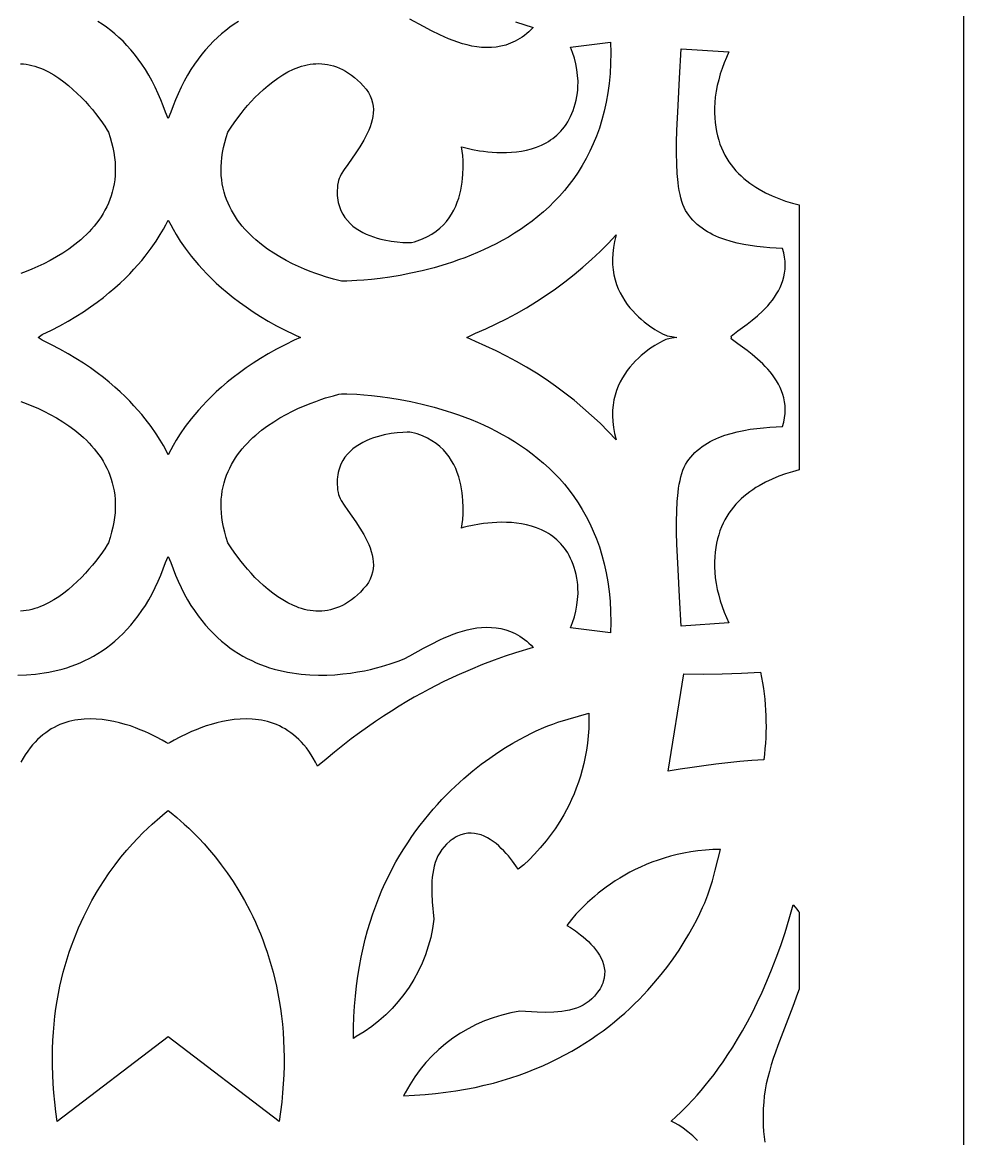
# Model space of a CAD drawing. Extents: x -145 to 145, y -1050 to 1050.
# Drawn here: x -26.6 to 145, y 193.9 to 397.4 of the extents above; entities that cross this region are included whole.
import ezdxf

# ---------------------------------------------------------------- set-up
doc = ezdxf.new("R2010")
doc.units = 0
doc.header["$MEASUREMENT"] = 0
doc.layers.add('LAYER_1', color=18, linetype='CONTINUOUS')

msp = doc.modelspace()

# ---------------------------------------------------------------- linework, layer by layer
at = {"layer": 'LAYER_1'}
for points in [[(-145, -1050), (145, -1050), (145, 1050), (-145, 1050)], [(80.67, 391.84), (80.63, 389.92), (80.53, 388.07), (80.36, 386.27), (80.13, 384.53), (79.83, 382.85), (79.47, 381.22), (79.06, 379.65), (78.59, 378.13), (78.06, 376.66), (77.49, 375.25), (76.87, 373.89), (76.2, 372.58), (75.48, 371.31), (74.72, 370.1), (73.93, 368.93), (73.09, 367.81), (72.22, 366.73), (71.31, 365.7), (70.38, 364.72), (69.41, 363.77), (68.42, 362.87), (67.4, 362.01), (66.36, 361.18), (65.3, 360.4), (64.23, 359.65), (63.13, 358.95), (62.02, 358.27), (60.9, 357.64), (59.78, 357.03), (58.64, 356.46), (57.5, 355.93), (56.36, 355.42), (55.21, 354.95), (54.07, 354.5), (52.93, 354.08), (51.8, 353.69), (50.68, 353.33), (48.46, 352.68), (46.31, 352.13), (44.23, 351.67), (42.25, 351.28), (40.38, 350.97), (38.65, 350.73), (37.06, 350.55), (35.63, 350.41), (34.39, 350.32), (32.53, 350.24), (31.61, 350.25), (31.11, 350.34), (30.1, 350.59), (28.66, 351.01), (27.81, 351.29), (26.88, 351.61), (25.89, 351.98), (24.85, 352.41), (23.77, 352.88), (22.65, 353.41), (21.52, 353.99), (20.37, 354.63), (19.23, 355.33), (18.11, 356.08), (17.01, 356.9), (15.94, 357.78), (15.42, 358.24), (14.92, 358.72), (14.43, 359.21), (13.96, 359.72), (13.5, 360.25), (13.06, 360.79), (12.65, 361.35), (12.25, 361.93), (11.88, 362.53), (11.53, 363.14), (11.2, 363.77), (10.9, 364.42), (10.63, 365.09), (10.39, 365.77), (10.18, 366.47), (10.01, 367.19), (9.86, 367.94), (9.75, 368.69), (9.68, 369.47), (9.65, 370.27), (9.65, 371.09), (9.7, 371.92), (9.78, 372.78), (9.91, 373.66), (10.09, 374.56), (10.31, 375.47), (10.58, 376.41), (10.89, 377.37), (11.09, 377.74), (11.57, 378.49), (12.3, 379.53), (13.27, 380.8), (13.83, 381.49), (14.44, 382.21), (15.11, 382.95), (15.81, 383.69), (16.56, 384.44), (17.36, 385.17), (18.19, 385.89), (19.05, 386.57), (19.95, 387.22), (20.87, 387.82), (21.83, 388.36), (22.81, 388.83), (23.31, 389.04), (23.81, 389.23), (24.32, 389.39), (24.83, 389.53), (25.35, 389.65), (25.87, 389.75), (26.4, 389.82), (26.92, 389.86), (27.46, 389.87), (27.99, 389.85), (28.53, 389.8), (29.06, 389.72), (29.6, 389.61), (30.15, 389.46), (30.69, 389.27), (31.23, 389.05), (31.77, 388.79), (32.32, 388.49), (32.86, 388.15), (33.4, 387.77), (33.95, 387.35), (34.49, 386.88), (35.03, 386.37), (35.56, 385.81), (36.06, 385.21), (36.48, 384.61), (36.8, 384), (37.06, 383.38), (37.23, 382.75), (37.34, 382.13), (37.39, 381.5), (37.37, 380.87), (37.3, 380.23), (37.18, 379.6), (37.01, 378.97), (36.8, 378.35), (36.55, 377.73), (36.27, 377.11), (35.96, 376.5), (35.63, 375.9), (34.92, 374.72), (34.17, 373.59), (32.71, 371.5), (32.07, 370.56), (31.54, 369.7), (31.32, 369.3), (31.15, 368.93), (31.02, 368.58), (30.95, 368.26), (30.88, 367.74), (30.83, 367.24), (30.8, 366.76), (30.8, 366.29), (30.82, 365.84), (30.85, 365.4), (30.91, 364.98), (30.99, 364.57), (31.08, 364.18), (31.2, 363.8), (31.47, 363.08), (31.81, 362.42), (32.21, 361.81), (32.66, 361.25), (33.15, 360.73), (33.68, 360.26), (34.25, 359.83), (34.85, 359.45), (35.47, 359.1), (36.11, 358.8), (36.76, 358.52), (37.42, 358.28), (38.08, 358.07), (38.74, 357.89), (39.39, 357.74), (40.62, 357.51), (41.76, 357.36), (42.74, 357.28), (43.53, 357.24), (44.07, 357.25), (44.33, 357.27), (44.87, 357.41), (45.39, 357.57), (46.36, 357.92), (47.26, 358.34), (48.08, 358.8), (48.84, 359.32), (49.52, 359.87), (50.15, 360.47), (50.71, 361.1), (51.21, 361.76), (51.66, 362.44), (52.05, 363.15), (52.4, 363.87), (52.7, 364.6), (52.95, 365.34), (53.17, 366.08), (53.34, 366.82), (53.48, 367.56), (53.59, 368.28), (53.67, 368.99), (53.73, 369.67), (53.77, 370.97), (53.75, 372.13), (53.68, 373.13), (53.59, 373.92), (53.45, 374.73), (53.78, 374.62), (54.47, 374.44), (55.48, 374.22), (56.75, 373.99), (57.47, 373.89), (58.24, 373.8), (59.04, 373.73), (59.89, 373.68), (60.76, 373.66), (61.65, 373.67), (62.56, 373.72), (63.48, 373.8), (64.41, 373.94), (65.33, 374.12), (66.25, 374.36), (67.15, 374.66), (68.03, 375.02), (68.88, 375.45), (69.3, 375.69), (69.7, 375.95), (70.1, 376.23), (70.48, 376.53), (70.86, 376.85), (71.22, 377.2), (71.57, 377.56), (71.9, 377.95), (72.22, 378.36), (72.53, 378.79), (72.82, 379.25), (73.09, 379.73), (73.35, 380.24), (73.58, 380.77), (73.8, 381.33), (74, 381.92), (74.18, 382.53), (74.34, 383.18), (74.47, 383.85), (74.58, 384.55), (74.64, 385.07), (74.68, 385.6), (74.7, 386.66), (74.63, 387.73), (74.5, 388.79), (74.3, 389.84), (74.03, 390.88), (73.71, 391.89), (73.35, 392.88), (80.63, 393.81)], [(102.17, 392), (101.75, 391.01), (101.35, 390.01), (100.98, 389), (100.64, 387.98), (100.34, 386.94), (100.08, 385.89), (99.88, 384.83), (99.73, 383.77), (99.65, 382.77), (99.6, 381.81), (99.59, 380.88), (99.63, 379.98), (99.7, 379.11), (99.81, 378.28), (99.95, 377.47), (100.13, 376.69), (100.34, 375.94), (100.58, 375.21), (100.85, 374.52), (101.15, 373.85), (101.48, 373.2), (101.84, 372.59), (102.22, 371.99), (102.62, 371.43), (103.05, 370.88), (103.49, 370.36), (103.96, 369.87), (104.45, 369.39), (104.95, 368.94), (105.47, 368.51), (106.01, 368.1), (106.56, 367.71), (107.12, 367.35), (107.7, 367), (108.87, 366.35), (110.08, 365.78), (111.3, 365.28), (112.54, 364.83), (113.77, 364.45), (115, 364.12), (115, 315.81), (113.77, 315.48), (112.54, 315.1), (111.3, 314.66), (110.08, 314.15), (108.87, 313.58), (107.7, 312.94), (107.12, 312.59), (106.56, 312.22), (106.01, 311.83), (105.47, 311.42), (104.95, 310.99), (104.45, 310.54), (103.96, 310.07), (103.49, 309.57), (103.05, 309.05), (102.62, 308.51), (102.22, 307.94), (101.84, 307.35), (101.48, 306.73), (101.15, 306.09), (100.85, 305.42), (100.58, 304.72), (100.34, 304), (100.13, 303.25), (99.95, 302.47), (99.81, 301.66), (99.7, 300.82), (99.63, 299.95), (99.59, 299.05), (99.6, 298.12), (99.65, 297.16), (99.73, 296.17), (99.88, 295.1), (100.08, 294.04), (100.34, 293), (100.64, 291.96), (100.98, 290.93), (101.35, 289.92), (101.75, 288.92), (102.17, 287.93), (93.51, 287.37), (93.21, 292.71), (92.93, 297.68), (92.73, 302.27), (92.68, 304.39), (92.66, 306.41), (92.69, 308.3), (92.78, 310.07), (92.93, 311.7), (93.04, 312.47), (93.16, 313.2), (93.29, 313.89), (93.45, 314.55), (93.63, 315.17), (93.83, 315.76), (94.06, 316.3), (94.3, 316.81), (94.58, 317.28), (94.87, 317.7), (95.24, 318.15), (95.62, 318.58), (96.02, 318.99), (96.44, 319.37), (96.88, 319.73), (97.34, 320.07), (97.81, 320.39), (98.29, 320.7), (98.79, 320.98), (99.3, 321.24), (100.36, 321.72), (101.46, 322.13), (102.59, 322.48), (103.74, 322.78), (104.92, 323.03), (106.11, 323.23), (107.3, 323.39), (108.49, 323.52), (109.67, 323.62), (111.98, 323.75), (112.2, 324.55), (112.35, 325.33), (112.44, 326.09), (112.46, 326.83), (112.43, 327.55), (112.35, 328.25), (112.21, 328.93), (112.03, 329.59), (111.8, 330.23), (111.53, 330.85), (111.23, 331.46), (110.89, 332.04), (110.52, 332.61), (110.13, 333.15), (109.71, 333.68), (109.28, 334.19), (108.83, 334.67), (108.37, 335.14), (107.42, 336.02), (106.47, 336.83), (105.54, 337.56), (103.85, 338.79), (102.59, 339.73), (102.65, 339.97), (102.59, 340.2), (103.85, 341.14), (105.54, 342.37), (106.47, 343.1), (107.42, 343.91), (108.37, 344.79), (108.83, 345.26), (109.28, 345.75), (109.71, 346.26), (110.13, 346.78), (110.52, 347.33), (110.89, 347.89), (111.23, 348.48), (111.53, 349.08), (111.8, 349.7), (112.03, 350.34), (112.21, 351.01), (112.35, 351.69), (112.43, 352.39), (112.46, 353.11), (112.44, 353.84), (112.35, 354.6), (112.2, 355.38), (111.98, 356.18), (109.67, 356.31), (108.49, 356.41), (107.3, 356.54), (106.11, 356.7), (104.92, 356.91), (103.74, 357.15), (102.59, 357.45), (101.46, 357.8), (100.36, 358.21), (99.3, 358.69), (98.79, 358.96), (98.29, 359.24), (97.81, 359.54), (97.34, 359.86), (96.88, 360.2), (96.44, 360.56), (96.02, 360.95), (95.62, 361.35), (95.24, 361.78), (94.87, 362.23), (94.58, 362.66), (94.3, 363.13), (94.06, 363.63), (93.83, 364.18), (93.63, 364.76), (93.45, 365.38), (93.29, 366.04), (93.16, 366.74), (93.04, 367.47), (92.93, 368.23), (92.78, 369.87), (92.69, 371.63), (92.66, 373.53), (92.68, 375.54), (92.73, 377.67), (92.93, 382.25), (93.21, 387.23), (93.51, 392.56)], [(0.46, 360.46), (0.88, 359.68), (1.46, 358.7), (2.19, 357.53), (3.11, 356.22), (4.21, 354.77), (4.83, 354), (5.51, 353.21), (6.23, 352.4), (7.02, 351.58), (7.86, 350.73), (8.76, 349.88), (9.72, 349.01), (10.74, 348.14), (11.82, 347.26), (12.97, 346.39), (14.18, 345.52), (15.46, 344.65), (16.81, 343.79), (18.24, 342.94), (19.73, 342.11), (21.3, 341.29), (22.95, 340.5), (24.1, 339.97), (22.95, 339.44), (21.3, 338.64), (19.73, 337.82), (18.24, 336.99), (16.81, 336.14), (15.46, 335.28), (14.18, 334.42), (12.97, 333.54), (11.82, 332.67), (10.74, 331.79), (9.72, 330.92), (8.76, 330.06), (7.86, 329.2), (7.02, 328.36), (6.23, 327.53), (5.51, 326.72), (4.83, 325.93), (4.21, 325.16), (3.11, 323.72), (2.19, 322.4), (1.46, 321.24), (0.88, 320.25), (0.46, 319.47), (0, 318.6), (-0.46, 319.47), (-0.89, 320.25), (-1.46, 321.24), (-2.2, 322.4), (-3.11, 323.72), (-4.21, 325.16), (-4.83, 325.93), (-5.51, 326.72), (-6.24, 327.53), (-7.02, 328.36), (-7.86, 329.2), (-8.76, 330.06), (-9.72, 330.92), (-10.74, 331.79), (-11.82, 332.67), (-12.97, 333.54), (-14.19, 334.42), (-15.47, 335.28), (-16.82, 336.14), (-18.24, 336.99), (-19.74, 337.82), (-21.3, 338.64), (-22.95, 339.44), (-23.7, 339.97), (-22.95, 340.5), (-21.3, 341.29), (-19.74, 342.11), (-18.24, 342.94), (-16.82, 343.79), (-15.47, 344.65), (-14.19, 345.52), (-12.97, 346.39), (-11.82, 347.26), (-10.74, 348.14), (-9.72, 349.01), (-8.76, 349.88), (-7.86, 350.73), (-7.02, 351.58), (-6.24, 352.4), (-5.51, 353.21), (-4.83, 354), (-4.21, 354.77), (-3.11, 356.22), (-2.2, 357.53), (-1.46, 358.7), (-0.89, 359.68), (-0.46, 360.46), (0, 361.33)], [(81.37, 357.48), (81.15, 356.36), (81.02, 355.28), (80.97, 354.24), (80.99, 353.24), (81.09, 352.28), (81.24, 351.36), (81.45, 350.48), (81.72, 349.64), (82.04, 348.83), (82.4, 348.07), (82.79, 347.34), (83.23, 346.65), (83.68, 345.99), (84.17, 345.38), (84.67, 344.79), (85.18, 344.25), (85.7, 343.74), (86.22, 343.27), (86.74, 342.83), (87.76, 342.06), (88.7, 341.43), (89.53, 340.94), (90.21, 340.59), (90.69, 340.36), (90.94, 340.27), (91.83, 340.11), (92.72, 339.98), (92.69, 339.98), (92.72, 339.97), (92.69, 339.97), (92.72, 339.96), (92.69, 339.96), (92.72, 339.95), (91.83, 339.82), (90.94, 339.67), (90.69, 339.57), (90.21, 339.35), (89.53, 338.99), (88.7, 338.5), (87.76, 337.87), (86.74, 337.1), (86.22, 336.67), (85.7, 336.19), (85.18, 335.68), (84.67, 335.14), (84.17, 334.56), (83.68, 333.94), (83.23, 333.29), (82.79, 332.6), (82.4, 331.87), (82.04, 331.1), (81.72, 330.29), (81.45, 329.45), (81.24, 328.57), (81.09, 327.65), (80.99, 326.69), (80.97, 325.69), (81.02, 324.65), (81.15, 323.57), (81.37, 322.46), (81.67, 321.3), (80.22, 322.83), (78.73, 324.32), (77.18, 325.76), (75.6, 327.16), (73.98, 328.52), (72.31, 329.82), (70.61, 331.08), (68.88, 332.29), (67.12, 333.44), (65.33, 334.54), (63.51, 335.59), (61.66, 336.58), (59.79, 337.51), (57.9, 338.39), (55.99, 339.2), (54.43, 339.97), (55.99, 340.74), (57.9, 341.55), (59.79, 342.42), (61.66, 343.35), (63.51, 344.34), (65.33, 345.39), (67.12, 346.49), (68.88, 347.65), (70.61, 348.85), (72.31, 350.11), (73.98, 351.42), (75.6, 352.77), (77.18, 354.17), (78.73, 355.62), (80.22, 357.11), (81.67, 358.64)], [(34.39, 329.61), (35.63, 329.52), (37.06, 329.39), (38.65, 329.2), (40.38, 328.96), (42.25, 328.65), (44.23, 328.27), (46.31, 327.8), (48.46, 327.25), (50.68, 326.6), (51.8, 326.24), (52.93, 325.85), (54.07, 325.43), (55.21, 324.99), (56.36, 324.51), (57.5, 324.01), (58.64, 323.47), (59.78, 322.9), (60.9, 322.3), (62.02, 321.66), (63.13, 320.99), (64.23, 320.28), (65.3, 319.53), (66.36, 318.75), (67.4, 317.93), (68.42, 317.07), (69.41, 316.16), (70.38, 315.22), (71.31, 314.23), (72.22, 313.2), (73.09, 312.12), (73.93, 311), (74.72, 309.84), (75.48, 308.62), (76.2, 307.36), (76.87, 306.05), (77.49, 304.68), (78.06, 303.27), (78.59, 301.8), (79.06, 300.29), (79.47, 298.71), (79.83, 297.09), (80.13, 295.4), (80.36, 293.66), (80.53, 291.87), (80.63, 290.01), (80.67, 288.1), (80.63, 286.12), (73.35, 287.05), (73.71, 288.04), (74.03, 289.06), (74.3, 290.09), (74.5, 291.15), (74.63, 292.21), (74.7, 293.27), (74.68, 294.33), (74.64, 294.86), (74.58, 295.38), (74.47, 296.09), (74.34, 296.76), (74.18, 297.4), (74, 298.01), (73.8, 298.6), (73.58, 299.16), (73.35, 299.69), (73.09, 300.2), (72.82, 300.68), (72.53, 301.14), (72.22, 301.58), (71.9, 301.99), (71.57, 302.37), (71.22, 302.74), (70.86, 303.08), (70.48, 303.4), (70.1, 303.7), (69.7, 303.98), (69.3, 304.24), (68.88, 304.49), (68.03, 304.92), (67.15, 305.28), (66.25, 305.58), (65.33, 305.81), (64.41, 306), (63.48, 306.13), (62.56, 306.22), (61.65, 306.26), (60.76, 306.27), (59.89, 306.25), (59.04, 306.2), (58.24, 306.13), (57.47, 306.04), (56.75, 305.94), (55.48, 305.72), (54.47, 305.49), (53.78, 305.31), (53.45, 305.2), (53.59, 306.02), (53.68, 306.81), (53.75, 307.8), (53.77, 308.96), (53.73, 310.26), (53.67, 310.95), (53.59, 311.65), (53.48, 312.38), (53.34, 313.11), (53.17, 313.85), (52.95, 314.59), (52.7, 315.33), (52.4, 316.07), (52.05, 316.79), (51.66, 317.49), (51.21, 318.18), (50.71, 318.83), (50.15, 319.46), (49.52, 320.06), (48.84, 320.62), (48.08, 321.13), (47.26, 321.6), (46.36, 322.01), (45.39, 322.37), (44.87, 322.52), (44.33, 322.67), (44.07, 322.69), (43.53, 322.69), (42.74, 322.66), (41.76, 322.58), (40.62, 322.43), (39.39, 322.19), (38.74, 322.04), (38.08, 321.86), (37.42, 321.65), (36.76, 321.41), (36.11, 321.14), (35.47, 320.83), (34.85, 320.48), (34.25, 320.1), (33.68, 319.67), (33.15, 319.2), (32.66, 318.69), (32.21, 318.13), (31.81, 317.51), (31.47, 316.85), (31.2, 316.13), (31.08, 315.76), (30.99, 315.36), (30.91, 314.95), (30.85, 314.53), (30.82, 314.1), (30.8, 313.64), (30.8, 313.18), (30.83, 312.69), (30.88, 312.19), (30.95, 311.68), (31.02, 311.35), (31.15, 311.01), (31.32, 310.63), (31.54, 310.24), (32.07, 309.38), (32.71, 308.43), (34.17, 306.34), (34.92, 305.21), (35.63, 304.03), (35.96, 303.43), (36.27, 302.82), (36.55, 302.21), (36.8, 301.59), (37.01, 300.96), (37.18, 300.33), (37.3, 299.7), (37.37, 299.07), (37.39, 298.44), (37.34, 297.81), (37.23, 297.18), (37.06, 296.56), (36.8, 295.94), (36.48, 295.33), (36.06, 294.72), (35.56, 294.12), (35.03, 293.56), (34.49, 293.05), (33.95, 292.58), (33.4, 292.16), (32.86, 291.78), (32.32, 291.44), (31.77, 291.14), (31.23, 290.88), (30.69, 290.66), (30.15, 290.48), (29.6, 290.33), (29.06, 290.21), (28.53, 290.13), (27.99, 290.08), (27.46, 290.06), (26.92, 290.08), (26.4, 290.12), (25.87, 290.19), (25.35, 290.28), (24.83, 290.4), (24.32, 290.54), (23.81, 290.71), (23.31, 290.9), (22.81, 291.1), (21.83, 291.58), (20.87, 292.12), (19.95, 292.71), (19.05, 293.36), (18.19, 294.05), (17.36, 294.76), (16.56, 295.49), (15.81, 296.24), (15.11, 296.99), (14.44, 297.72), (13.83, 298.44), (13.27, 299.14), (12.3, 300.4), (11.57, 301.45), (11.09, 302.19), (10.89, 302.56), (10.58, 303.52), (10.31, 304.46), (10.09, 305.38), (9.91, 306.28), (9.78, 307.15), (9.7, 308.01), (9.65, 308.85), (9.65, 309.66), (9.68, 310.46), (9.75, 311.24), (9.86, 312), (10.01, 312.74), (10.18, 313.46), (10.39, 314.16), (10.63, 314.85), (10.9, 315.51), (11.2, 316.16), (11.53, 316.79), (11.88, 317.41), (12.25, 318), (12.65, 318.58), (13.06, 319.14), (13.5, 319.69), (13.96, 320.21), (14.43, 320.72), (14.92, 321.22), (15.42, 321.7), (15.94, 322.16), (17.01, 323.04), (18.11, 323.85), (19.23, 324.61), (20.37, 325.3), (21.52, 325.94), (22.65, 326.52), (23.77, 327.05), (24.85, 327.53), (25.89, 327.95), (26.88, 328.32), (27.81, 328.65), (28.66, 328.93), (30.1, 329.35), (31.11, 329.6), (31.61, 329.69), (32.53, 329.69)], [(108.17, 277.98), (108.35, 276.99), (108.5, 276), (108.63, 275.01), (108.74, 274.01), (108.82, 273.01), (108.89, 272.01), (108.94, 271.01), (108.96, 270), (108.97, 268.99), (108.95, 267.99), (108.91, 266.99), (108.85, 265.99), (108.77, 264.99), (108.67, 263.99), (108.55, 263), (106.37, 262.84), (104.18, 262.65), (102.01, 262.43), (99.83, 262.19), (97.66, 261.91), (95.49, 261.61), (93.32, 261.28), (91.16, 260.91), (93.99, 278.66), (97.49, 278.62), (100.99, 278.66), (104.49, 278.77), (107.98, 278.96)], [(0.54, 253.31), (1.54, 252.49), (2.93, 251.28), (3.74, 250.52), (4.62, 249.67), (5.55, 248.71), (6.54, 247.65), (7.55, 246.49), (8.6, 245.23), (9.67, 243.86), (10.74, 242.38), (11.81, 240.8), (12.87, 239.12), (13.9, 237.33), (14.91, 235.43), (15.4, 234.44), (15.88, 233.42), (16.34, 232.37), (16.79, 231.3), (17.22, 230.2), (17.64, 229.07), (18.04, 227.91), (18.42, 226.73), (18.79, 225.52), (19.13, 224.28), (19.44, 223.01), (19.74, 221.72), (20.01, 220.39), (20.25, 219.04), (20.47, 217.66), (20.65, 216.25), (20.81, 214.81), (20.94, 213.35), (21.03, 211.85), (21.09, 210.33), (21.12, 208.78), (21.11, 207.19), (21.06, 205.58), (20.97, 203.94), (20.85, 202.27), (20.68, 200.57), (20.47, 198.84), (20.22, 197.08), (0, 212.5), (-20.22, 197.08), (-20.47, 198.84), (-20.68, 200.57), (-20.85, 202.27), (-20.98, 203.94), (-21.06, 205.58), (-21.11, 207.19), (-21.12, 208.78), (-21.09, 210.33), (-21.03, 211.85), (-20.94, 213.35), (-20.82, 214.81), (-20.66, 216.25), (-20.47, 217.66), (-20.26, 219.04), (-20.01, 220.39), (-19.74, 221.72), (-19.45, 223.01), (-19.13, 224.28), (-18.79, 225.52), (-18.43, 226.73), (-18.05, 227.91), (-17.65, 229.07), (-17.23, 230.2), (-16.79, 231.3), (-16.34, 232.37), (-15.88, 233.42), (-15.4, 234.44), (-14.91, 235.43), (-13.91, 237.33), (-12.87, 239.12), (-11.81, 240.8), (-10.74, 242.38), (-9.67, 243.86), (-8.61, 245.23), (-7.56, 246.49), (-6.54, 247.65), (-5.56, 248.71), (-4.62, 249.67), (-3.74, 250.52), (-2.93, 251.28), (-1.55, 252.49), (-0.54, 253.31), (0, 253.74)]]:
    msp.add_lwpolyline(points, close=True, dxfattribs=at)
for points in [[(12.81, 397.57), (12.02, 397.06), (11.25, 396.52), (10.48, 395.93), (9.72, 395.31), (8.97, 394.65), (8.24, 393.95), (7.52, 393.2), (6.81, 392.41), (6.12, 391.57), (5.45, 390.69), (4.79, 389.77), (4.15, 388.79), (3.53, 387.77), (2.93, 386.69), (2.36, 385.57), (1.8, 384.39), (1.34, 383.28), (0.91, 382.15), (0.48, 381.01), (0, 379.88), (-0.48, 381.01), (-0.91, 382.15), (-1.34, 383.28), (-1.81, 384.39), (-2.36, 385.57), (-2.94, 386.69), (-3.54, 387.77), (-4.16, 388.79), (-4.8, 389.77), (-5.45, 390.69), (-6.13, 391.57), (-6.82, 392.41), (-7.52, 393.2), (-8.24, 393.95), (-8.98, 394.65), (-9.72, 395.31), (-10.48, 395.93), (-11.25, 396.52), (-12.03, 397.06), (-12.82, 397.57)], [(63.28, 397.46), (66.54, 396.46), (66.14, 396.06), (65.74, 395.68), (65.34, 395.33), (64.93, 395.01), (64.52, 394.71), (64.1, 394.44), (63.68, 394.18), (63.26, 393.96), (62.83, 393.75), (62.4, 393.57), (61.54, 393.26), (60.66, 393.03), (59.79, 392.88), (58.9, 392.8), (58.02, 392.78), (57.13, 392.83), (56.25, 392.93), (55.37, 393.07), (54.5, 393.27), (53.63, 393.5), (52.78, 393.77), (51.94, 394.07), (51.11, 394.39), (50.3, 394.74), (49.5, 395.1), (47.98, 395.85), (46.55, 396.61), (44.05, 397.98)], [(-26.93, 389.86), (-26.4, 389.82), (-25.88, 389.75), (-25.35, 389.65), (-24.84, 389.53), (-24.32, 389.39), (-23.82, 389.23), (-23.31, 389.04), (-22.81, 388.83), (-21.83, 388.36), (-20.88, 387.82), (-19.95, 387.22), (-19.05, 386.57), (-18.19, 385.89), (-17.36, 385.17), (-16.57, 384.44), (-15.82, 383.69), (-15.11, 382.95), (-14.45, 382.21), (-13.83, 381.49), (-13.27, 380.8), (-12.3, 379.53), (-11.57, 378.49), (-11.1, 377.74), (-10.9, 377.37), (-10.58, 376.41), (-10.31, 375.47), (-10.09, 374.56), (-9.92, 373.66), (-9.79, 372.78), (-9.7, 371.92), (-9.66, 371.09), (-9.65, 370.27), (-9.69, 369.47), (-9.76, 368.69), (-9.87, 367.94), (-10.01, 367.19), (-10.19, 366.47), (-10.4, 365.77), (-10.64, 365.09), (-10.91, 364.42), (-11.2, 363.77), (-11.53, 363.14), (-11.88, 362.53), (-12.25, 361.93), (-12.65, 361.35), (-13.07, 360.79), (-13.51, 360.25), (-13.96, 359.72), (-14.43, 359.21), (-14.92, 358.72), (-15.43, 358.24), (-15.94, 357.78), (-17.01, 356.9), (-18.11, 356.08), (-19.24, 355.33), (-20.38, 354.63), (-21.52, 353.99), (-22.65, 353.41), (-23.77, 352.88), (-24.85, 352.41), (-25.9, 351.98), (-26.89, 351.61)], [(-26.89, 328.32), (-25.9, 327.95), (-24.85, 327.53), (-23.77, 327.05), (-22.65, 326.52), (-21.52, 325.94), (-20.38, 325.3), (-19.24, 324.61), (-18.11, 323.85), (-17.01, 323.04), (-15.94, 322.16), (-15.43, 321.7), (-14.92, 321.22), (-14.43, 320.72), (-13.96, 320.21), (-13.51, 319.69), (-13.07, 319.14), (-12.65, 318.58), (-12.25, 318), (-11.88, 317.41), (-11.53, 316.79), (-11.2, 316.16), (-10.91, 315.51), (-10.64, 314.85), (-10.4, 314.16), (-10.19, 313.46), (-10.01, 312.74), (-9.87, 312), (-9.76, 311.24), (-9.69, 310.46), (-9.65, 309.66), (-9.66, 308.85), (-9.7, 308.01), (-9.79, 307.15), (-9.92, 306.28), (-10.09, 305.38), (-10.31, 304.46), (-10.58, 303.52), (-10.9, 302.56), (-11.1, 302.19), (-11.57, 301.45), (-12.3, 300.4), (-13.27, 299.14), (-13.83, 298.44), (-14.45, 297.72), (-15.11, 296.99), (-15.82, 296.24), (-16.57, 295.49), (-17.36, 294.76), (-18.19, 294.05), (-19.05, 293.36), (-19.95, 292.71), (-20.88, 292.12), (-21.83, 291.58), (-22.81, 291.1), (-23.31, 290.9), (-23.82, 290.71), (-24.32, 290.54), (-24.84, 290.4), (-25.35, 290.28), (-25.88, 290.19), (-26.4, 290.12), (-26.93, 290.08)], [(-27.39, 278.41), (-25.82, 278.46), (-24.22, 278.59), (-23.41, 278.69), (-22.59, 278.81), (-21.78, 278.95), (-20.96, 279.12), (-20.14, 279.31), (-19.31, 279.53), (-18.49, 279.78), (-17.67, 280.05), (-16.85, 280.36), (-16.03, 280.69), (-15.22, 281.06), (-14.41, 281.46), (-13.61, 281.9), (-12.82, 282.37), (-12.03, 282.87), (-11.25, 283.42), (-10.48, 284), (-9.72, 284.62), (-8.98, 285.28), (-8.24, 285.99), (-7.52, 286.73), (-6.82, 287.52), (-6.13, 288.36), (-5.45, 289.24), (-4.8, 290.17), (-4.16, 291.14), (-3.54, 292.17), (-2.94, 293.24), (-2.36, 294.37), (-1.81, 295.55), (-1.34, 296.66), (-0.91, 297.79), (-0.48, 298.92), (0, 300.06), (0.48, 298.92), (0.91, 297.79), (1.34, 296.66), (1.8, 295.55), (2.36, 294.37), (2.93, 293.24), (3.53, 292.17), (4.15, 291.14), (4.79, 290.17), (5.45, 289.24), (6.12, 288.36), (6.81, 287.52), (7.52, 286.73), (8.24, 285.99), (8.97, 285.28), (9.72, 284.62), (10.48, 284), (11.25, 283.42), (12.02, 282.87), (12.81, 282.37), (13.61, 281.9), (14.41, 281.46), (15.22, 281.06), (16.03, 280.69), (16.84, 280.36), (17.66, 280.05), (18.49, 279.78), (19.31, 279.53), (20.13, 279.31), (20.95, 279.12), (21.77, 278.95), (22.59, 278.81), (23.4, 278.69), (24.21, 278.59), (25.81, 278.46), (27.38, 278.41), (28.92, 278.43), (30.4, 278.5), (31.84, 278.63), (33.21, 278.8), (34.52, 279), (35.75, 279.23), (36.89, 279.47), (37.94, 279.73), (38.9, 279.98), (40.48, 280.46), (41.58, 280.83), (42.12, 281.03), (42.54, 281.2), (43, 281.41), (44.05, 281.95), (46.55, 283.32), (47.98, 284.08), (49.5, 284.83), (50.3, 285.19), (51.11, 285.54), (51.94, 285.87), (52.78, 286.16), (53.63, 286.43), (54.5, 286.67), (55.37, 286.86), (56.25, 287.01), (57.13, 287.11), (58.02, 287.15), (58.9, 287.13), (59.79, 287.05), (60.66, 286.9), (61.54, 286.67), (62.4, 286.37), (62.83, 286.18), (63.26, 285.98), (63.68, 285.75), (64.1, 285.5), (64.52, 285.22), (64.93, 284.93), (65.34, 284.6), (65.74, 284.25), (66.14, 283.88), (66.54, 283.48), (63.28, 282.47), (61.42, 281.86), (59.42, 281.14), (57.28, 280.33), (55.02, 279.41), (52.63, 278.36), (50.14, 277.18), (48.86, 276.54), (47.55, 275.86), (46.22, 275.14), (44.86, 274.39), (43.49, 273.59), (42.09, 272.75), (40.68, 271.87), (39.24, 270.95), (37.79, 269.98), (36.32, 268.96), (34.84, 267.9), (33.34, 266.78), (31.83, 265.62), (30.31, 264.4), (28.77, 263.13), (27.23, 261.81), (26.85, 262.56), (26.45, 263.26), (26.04, 263.92), (25.62, 264.55), (25.18, 265.14), (24.74, 265.69), (24.28, 266.21), (23.81, 266.69), (23.33, 267.14), (22.84, 267.55), (22.34, 267.93), (21.83, 268.29), (21.31, 268.61), (20.79, 268.9), (20.27, 269.17), (19.73, 269.4), (19.19, 269.61), (18.65, 269.8), (18.1, 269.96), (17.55, 270.09), (17, 270.2), (16.45, 270.29), (15.89, 270.36), (15.33, 270.41), (14.22, 270.45), (13.12, 270.42), (12.02, 270.32), (10.94, 270.17), (9.88, 269.97), (8.85, 269.73), (7.85, 269.45), (6.89, 269.15), (5.96, 268.82), (5.08, 268.48), (4.26, 268.14), (3.49, 267.79), (2.14, 267.14), (1.09, 266.57), (0.36, 266.15), (0, 265.93), (-0.36, 266.15), (-1.09, 266.57), (-2.15, 267.14), (-3.49, 267.79), (-4.26, 268.14), (-5.09, 268.48), (-5.97, 268.82), (-6.89, 269.15), (-7.85, 269.45), (-8.86, 269.73), (-9.89, 269.97), (-10.95, 270.17), (-12.03, 270.32), (-13.12, 270.42), (-14.23, 270.45), (-15.34, 270.41), (-15.89, 270.36), (-16.45, 270.29), (-17, 270.2), (-17.56, 270.09), (-18.11, 269.96), (-18.65, 269.8), (-19.2, 269.61), (-19.74, 269.4), (-20.27, 269.17), (-20.8, 268.9), (-21.32, 268.61), (-21.83, 268.29), (-22.34, 267.93), (-22.84, 267.55), (-23.33, 267.14), (-23.81, 266.69), (-24.28, 266.21), (-24.74, 265.69), (-25.19, 265.14), (-25.62, 264.55), (-26.05, 263.92), (-26.46, 263.26), (-26.85, 262.56)], [(96.49, 193.6), (95.6, 194.46), (94.71, 195.21), (93.86, 195.85), (93.05, 196.39), (92.3, 196.81), (91.65, 197.11), (92.59, 197.97), (93.44, 198.76), (94.49, 199.8), (95.74, 201.11), (96.42, 201.87), (97.14, 202.7), (97.89, 203.6), (98.68, 204.57), (99.49, 205.63), (100.32, 206.76), (101.17, 207.96), (102.03, 209.25), (102.91, 210.62), (103.8, 212.08), (104.69, 213.62), (105.59, 215.24), (106.48, 216.95), (107.37, 218.75), (108.26, 220.65), (109.13, 222.63), (109.98, 224.71), (110.82, 226.88), (111.64, 229.15), (112.43, 231.52), (113.19, 233.99), (113.92, 236.55), (114.28, 236.16), (114.6, 235.75), (114.9, 235.34), (115, 235.19), (115, 221.2), (114.73, 220.39), (113.88, 218.04), (112.97, 215.67), (112.04, 213.29), (111.14, 210.91), (110.71, 209.72), (110.3, 208.55), (109.93, 207.38), (109.58, 206.21), (109.28, 205.07), (109.02, 203.93), (108.81, 202.81), (108.66, 201.7), (108.55, 200.57), (108.48, 199.46), (108.44, 198.37), (108.44, 197.31), (108.47, 196.27), (108.54, 195.26), (108.63, 194.27), (108.75, 193.31)]]:
    msp.add_lwpolyline(points, dxfattribs=at)
for points in [[(63.79, 243.03), (63.37, 243.67), (62.74, 244.54), (62.01, 245.47), (61.6, 245.94), (61.17, 246.4), (60.72, 246.85), (60.25, 247.29), (59.75, 247.71), (59.24, 248.1), (58.71, 248.46), (58.17, 248.78), (57.61, 249.06), (57.03, 249.29), (56.44, 249.46), (55.84, 249.57), (55.23, 249.62), (54.61, 249.6), (53.98, 249.49), (53.35, 249.31), (53.03, 249.19), (52.71, 249.04), (52.38, 248.87), (52.06, 248.67), (51.73, 248.45), (51.41, 248.21), (50.75, 247.63), (50.28, 247.14), (49.86, 246.61), (49.49, 246.06), (49.17, 245.49), (48.9, 244.89), (48.67, 244.26), (48.48, 243.62), (48.33, 242.95), (48.22, 242.27), (48.13, 241.57), (48.08, 240.85), (48.05, 240.12), (48.06, 238.63), (48.14, 237.09), (48.43, 233.94, -0.237961), (34.28, 212.54), (33.76, 212.2), (33.78, 214.2), (33.84, 216.16), (33.96, 218.07), (34.12, 219.94), (34.32, 221.77), (34.56, 223.56), (34.84, 225.3), (35.17, 227.01), (35.52, 228.67), (35.92, 230.29), (36.35, 231.87), (36.81, 233.42), (37.31, 234.92), (37.83, 236.38), (38.38, 237.81), (38.96, 239.2), (39.57, 240.55), (40.2, 241.86), (40.85, 243.14), (41.52, 244.38), (42.21, 245.58), (42.92, 246.75), (43.65, 247.88), (44.39, 248.98), (45.14, 250.05), (45.91, 251.08), (46.69, 252.07), (47.48, 253.04), (48.27, 253.97), (49.07, 254.87), (49.87, 255.73), (50.68, 256.57), (51.49, 257.37), (52.3, 258.15), (53.91, 259.61), (55.51, 260.95), (57.07, 262.17), (58.6, 263.29), (60.07, 264.3), (61.47, 265.2), (62.8, 266), (64.04, 266.7), (65.17, 267.31), (66.2, 267.83), (67.1, 268.26), (68.47, 268.87), (69.21, 269.16), (70.12, 269.51), (71.05, 269.82), (72.93, 270.39), (74.81, 270.92), (76.69, 271.47), (76.7, 270.07), (76.66, 268.69), (76.57, 267.35), (76.43, 266.05), (76.26, 264.77), (76.03, 263.53), (75.77, 262.32), (75.48, 261.15), (75.15, 260), (74.79, 258.9), (74.39, 257.82), (73.98, 256.78), (73.54, 255.77), (73.07, 254.79), (72.59, 253.85), (72.1, 252.94), (71.59, 252.07), (71.06, 251.23), (70.53, 250.43), (69.99, 249.65), (69.45, 248.92), (68.91, 248.22), (67.83, 246.92), (66.78, 245.76), (65.77, 244.75), (64.83, 243.87)], [(72.68, 232.81), (73.34, 232.41), (74.23, 231.81), (75.18, 231.11), (75.66, 230.72), (76.14, 230.31), (76.61, 229.87), (77.06, 229.41), (77.5, 228.93), (77.9, 228.43), (78.28, 227.92), (78.62, 227.38), (78.92, 226.83), (79.16, 226.26), (79.36, 225.68), (79.49, 225.09), (79.56, 224.48), (79.55, 223.86), (79.47, 223.22), (79.31, 222.58), (79.2, 222.26), (79.06, 221.93), (78.9, 221.6), (78.71, 221.27), (78.5, 220.94), (78.27, 220.61), (77.72, 219.93), (77.24, 219.44), (76.73, 219.01), (76.19, 218.62), (75.63, 218.28), (75.04, 217.99), (74.42, 217.74), (73.78, 217.53), (73.12, 217.36), (72.44, 217.22), (71.75, 217.11), (71.03, 217.04), (70.3, 216.98), (68.81, 216.94), (67.27, 216.98), (64.12, 217.16, 0.237961), (43.19, 202.31), (42.87, 201.77), (44.87, 201.86), (46.82, 201.99), (48.73, 202.17), (50.6, 202.39), (52.42, 202.65), (54.2, 202.95), (55.93, 203.29), (57.62, 203.67), (59.27, 204.08), (60.88, 204.53), (62.45, 205.02), (63.97, 205.53), (65.46, 206.07), (66.9, 206.65), (68.31, 207.24), (69.68, 207.87), (71.01, 208.52), (72.3, 209.19), (73.55, 209.88), (74.77, 210.6), (75.95, 211.33), (77.1, 212.08), (78.2, 212.84), (79.28, 213.62), (80.32, 214.41), (81.32, 215.21), (82.29, 216.02), (83.23, 216.84), (84.13, 217.66), (85.01, 218.49), (85.85, 219.32), (86.65, 220.16), (87.43, 220.99), (88.18, 221.83), (89.58, 223.49), (90.87, 225.13), (92.04, 226.73), (93.11, 228.29), (94.06, 229.79), (94.92, 231.23), (95.68, 232.58), (96.34, 233.84), (96.91, 235), (97.39, 236.04), (97.79, 236.95), (98.36, 238.35), (98.63, 239.09), (98.94, 240.02), (99.22, 240.96), (99.72, 242.85), (100.19, 244.75), (100.68, 246.65), (99.28, 246.61), (97.91, 246.52), (96.57, 246.39), (95.27, 246.21), (94, 245.99), (92.77, 245.73), (91.57, 245.43), (90.41, 245.09), (89.28, 244.72), (88.18, 244.33), (87.12, 243.9), (86.09, 243.45), (85.09, 242.97), (84.13, 242.48), (83.21, 241.97), (82.32, 241.44), (81.46, 240.9), (80.64, 240.35), (79.85, 239.79), (79.1, 239.23), (78.38, 238.66), (77.7, 238.1), (76.44, 236.98), (75.32, 235.89), (74.33, 234.85), (73.49, 233.87)]]:
    msp.add_lwpolyline(points, format="xyb", close=True, dxfattribs=at)

doc.saveas('drawing.dxf')
